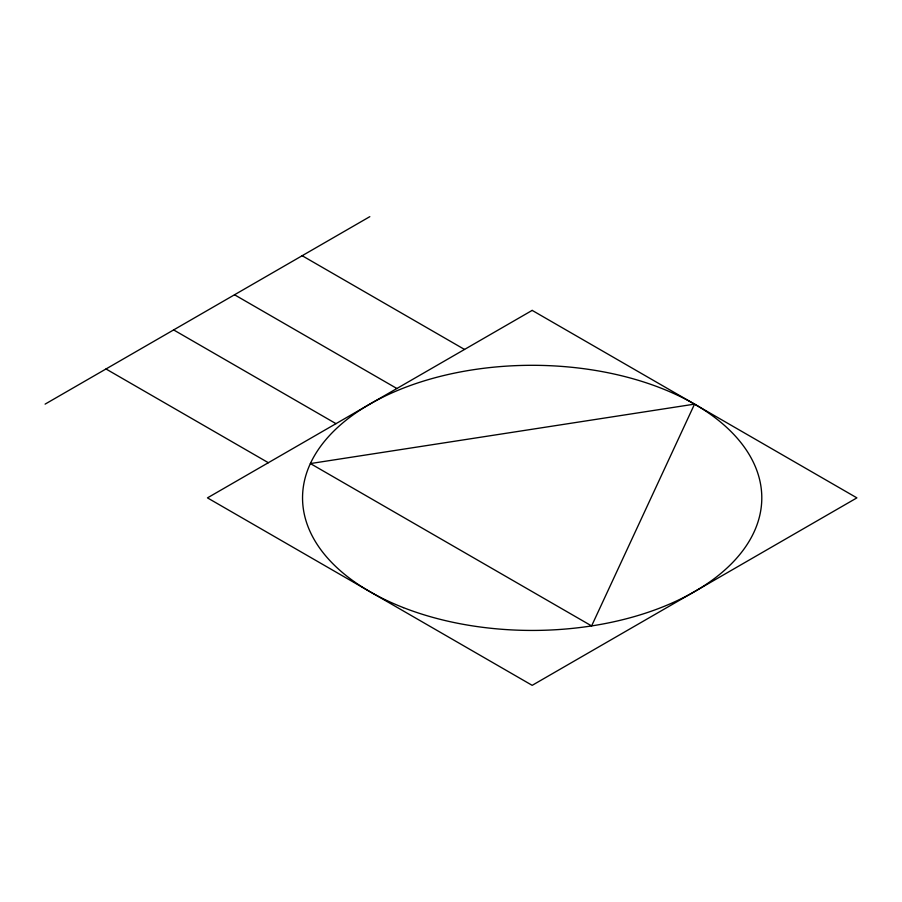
<?xml version="1.0" encoding="UTF-8"?>
<svg xmlns="http://www.w3.org/2000/svg" width="902" height="902" viewBox="0 0 902 902"><rect width="100%" height="100%" fill="white"/><g stroke="black" fill="none" stroke-linecap="round" stroke-linejoin="round"><path stroke-width="1.35" d="M45.1 404.13L369.82 216.66M302.17 255.717L464.53 349.446M234.52 294.774L396.88 388.503M173.635 329.918L335.995 423.658M105.985 368.974L268.345 462.715M694.54 404.13L591.611 625.92L310.389 463.56L694.54 404.13M532.18 310.389L207.46 497.87L532.18 685.34L856.9 497.87L532.18 310.389M403.476 607.655A229.615 132.56 0 0 0 761.209 507.33A229.615 132.56 0 0 0 431.855 378.626A229.615 132.56 0 0 0 403.476 607.655"/></g></svg>
